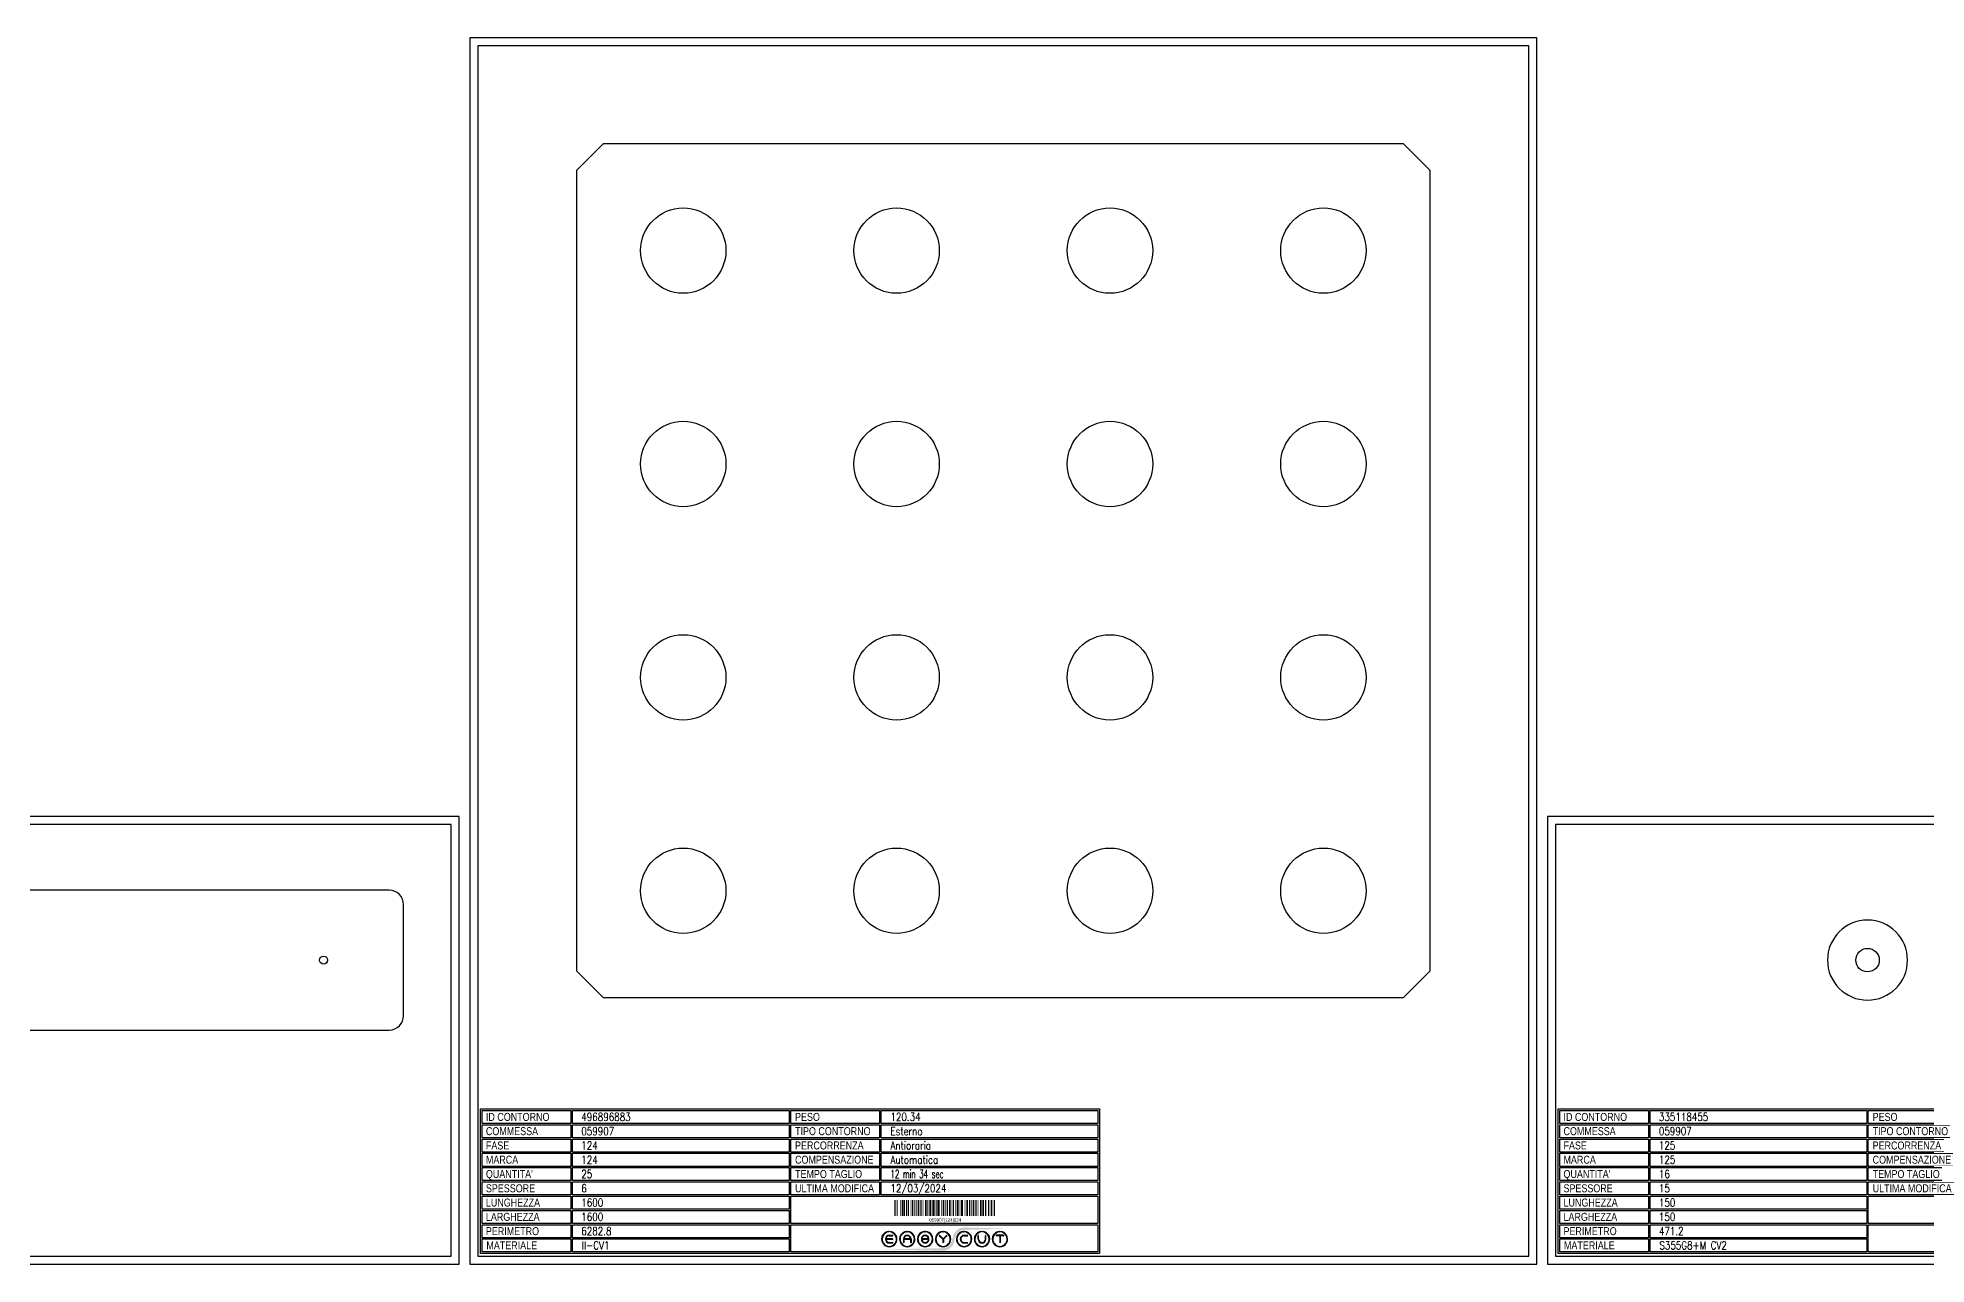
# Model space of a CAD drawing. Header units: millimetres. Extents: x 28039 to 145264, y 9873 to 40131.
# Drawn here: x 32909 to 36449, y 20373 to 22672 of the extents above; entities that cross this region are included whole.
import ezdxf
from ezdxf.enums import TextEntityAlignment as Align

# ---------------------------------------------------------------- set-up
doc = ezdxf.new("R2010")
doc.units = ezdxf.units.MM
doc.styles.add('EasyCutStyle', font='romans.shx', dxfattribs={"width": 0.8})
doc.styles.add('EasyCutStyle1', font='arial.ttf', dxfattribs={"width": 0.8})

# ---------------------------------------------------------------- blocks, each defined once
blk = doc.blocks.new('*U18')
at = {"color": 5}
blk.add_lwpolyline([(0, 0), (2000, 0), (2000, 839), (0, 839)], close=True, dxfattribs=at)
at = {"color": 7}
blk.add_lwpolyline([(15, 15), (1985, 15), (1985, 824), (15, 824)], close=True, dxfattribs=at)
at = {"color": 253}
blk.add_lwpolyline([(20, 291), (1180, 291), (1180, 20), (20, 20)], close=True, dxfattribs=at)
at = {"color": 2}
for points in [[(23, 288.1), (189.3, 288.1), (189.3, 263.7), (23, 263.7)], [(23, 288.1), (189.3, 288.1), (189.3, 263.7), (23, 263.7)], [(601.5, 288.1), (767.9, 288.1), (767.9, 263.7), (601.5, 263.7)], [(23, 261.4), (189.3, 261.4), (189.3, 237), (23, 237)], [(601.5, 261.4), (767.9, 261.4), (767.9, 237), (601.5, 237)], [(23, 234.6), (189.3, 234.6), (189.3, 210.2), (23, 210.2)], [(601.5, 234.6), (767.9, 234.6), (767.9, 210.2), (601.5, 210.2)], [(23, 207.9), (189.3, 207.9), (189.3, 183.4), (23, 183.4)], [(23, 181.1), (189.3, 181.1), (189.3, 156.7), (23, 156.7)], [(601.5, 207.9), (767.9, 207.9), (767.9, 183.4), (601.5, 183.4)], [(601.5, 181.1), (767.9, 181.1), (767.9, 156.7), (601.5, 156.7)], [(23, 154.3), (189.3, 154.3), (189.3, 129.9), (23, 129.9)], [(601.5, 154.3), (767.9, 154.3), (767.9, 129.9), (601.5, 129.9)], [(23, 127.6), (189.3, 127.6), (189.3, 103.1), (23, 103.1)], [(23, 100.8), (189.3, 100.8), (189.3, 76.4), (23, 76.4)], [(23, 74), (189.3, 74), (189.3, 49.6), (23, 49.6)], [(23, 47.3), (189.3, 47.3), (189.3, 22.9), (23, 22.9)]]:
    blk.add_lwpolyline(points, close=True, dxfattribs=at)
at = {"color": 1}
for points in [[(192.7, 288.1), (598.5, 288.1), (598.5, 263.7), (192.7, 263.7)], [(771.3, 288.1), (1177.2, 288.1), (1177.2, 263.7), (771.3, 263.7)], [(192.7, 261.4), (598.5, 261.4), (598.5, 237), (192.7, 237)], [(771.3, 261.4), (1177.2, 261.4), (1177.2, 237), (771.3, 237)], [(192.7, 234.6), (598.5, 234.6), (598.5, 210.2), (192.7, 210.2)], [(771.3, 234.6), (1177.2, 234.6), (1177.2, 210.2), (771.3, 210.2)], [(192.7, 207.9), (598.5, 207.9), (598.5, 183.4), (192.7, 183.4)], [(192.7, 181.1), (598.5, 181.1), (598.5, 156.7), (192.7, 156.7)], [(771.3, 207.9), (1177.2, 207.9), (1177.2, 183.4), (771.3, 183.4)], [(771.3, 181.1), (1177.2, 181.1), (1177.2, 156.7), (771.3, 156.7)], [(192.7, 154.3), (598.5, 154.3), (598.5, 129.9), (192.7, 129.9)], [(771.3, 154.3), (1177.2, 154.3), (1177.2, 129.9), (771.3, 129.9)], [(192.7, 127.6), (598.5, 127.6), (598.5, 103.1), (192.7, 103.1)], [(601.5, 127.6), (1177.2, 127.6), (1177.2, 76.4), (601.5, 76.4)], [(192.7, 100.8), (598.5, 100.8), (598.5, 76.4), (192.7, 76.4)], [(192.7, 74), (598.5, 74), (598.5, 49.6), (192.7, 49.6)], [(601.5, 74), (1177.2, 74), (1177.2, 22.9), (601.5, 22.9)], [(192.7, 47.3), (598.5, 47.3), (598.5, 22.9), (192.7, 22.9)]]:
    blk.add_lwpolyline(points, close=True, dxfattribs=at)
at = {"color": 161, "style": 'EasyCutStyle1', "width": 0.8}
for s, p in [('ID CONTORNO', (30.1, 268.6)), ('PESO', (609.6, 268.6)), ('COMMESSA', (30.1, 241.9)), ('TIPO CONTORNO', (609.6, 241.9)), ('FASE', (30.1, 215.1)), ('PERCORRENZA', (609.6, 215.1)), ('MARCA', (30.1, 188.4)), ('COMPENSAZIONE', (609.6, 188.4)), ("QUANTITA'", (30.1, 161.6)), ('SPESSORE', (30.1, 134.8)), ('TEMPO TAGLIO', (609.6, 161.6)), ('ULTIMA MODIFICA', (609.6, 134.8)), ('LUNGHEZZA', (30.1, 108.1)), ('LARGHEZZA', (30.1, 81.3)), ('PERIMETRO', (30.1, 54.5)), ('MATERIALE', (31, 27.8))]:
    blk.add_text(s, height=15, dxfattribs=at).set_placement(p)
at = {"style": 'EasyCutStyle'}
for tag, p, width in [('IDSHAPE', (208.9, 268.6), 0.8), ('WEIGTHSHAPE', (788.4, 268.6), 0.8), ('ORDERSHAPE', (208.9, 241.9), 0.8), ('TYPESHAPE', (788.4, 241.9), 0.8), ('PHASESHAPE', (208.9, 215.1), 0.8), ('JOUSHAPE', (788.4, 215.1), 0.8), ('MKSHAPE', (208.9, 188.4), 0.8), ('COMPSHAPE', (788.4, 188.4), 0.8), ('TKSHAPE', (208.9, 134.8), 0.8), ('QTASHAPE', (208.9, 161.6), 0.8), ('TIMECUTSHAPE', (788.4, 161.6), 0.65), ('LASTMODIFYSHAPE', (788.4, 134.8), 0.8), ('LENGTHSHAPE', (208.9, 108.1), 0.8), ('HEIGHTSHAPE', (208.9, 81.3), 0.8), ('PERIMETERSHAPE', (208.9, 54.5), 0.8), ('MATSHAPE', (209.8, 27.8), 0.8)]:
    blk.add_attdef(tag, p, '', height=15, dxfattribs=dict(at, width=width))
blk = doc.blocks.new('*U57')
at = {"color": 5}
blk.add_lwpolyline([(0, 0), (2000, 0), (2000, 2299), (0, 2299)], close=True, dxfattribs=at)
at = {"color": 7}
blk.add_lwpolyline([(15, 15), (1985, 15), (1985, 2284), (15, 2284)], close=True, dxfattribs=at)
at = {"color": 253}
blk.add_lwpolyline([(20, 291), (1180, 291), (1180, 20), (20, 20)], close=True, dxfattribs=at)
at = {"color": 2}
for points in [[(23, 288.1), (189.3, 288.1), (189.3, 263.7), (23, 263.7)], [(23, 288.1), (189.3, 288.1), (189.3, 263.7), (23, 263.7)], [(601.5, 288.1), (767.9, 288.1), (767.9, 263.7), (601.5, 263.7)], [(23, 261.4), (189.3, 261.4), (189.3, 237), (23, 237)], [(601.5, 261.4), (767.9, 261.4), (767.9, 237), (601.5, 237)], [(23, 234.6), (189.3, 234.6), (189.3, 210.2), (23, 210.2)], [(601.5, 234.6), (767.9, 234.6), (767.9, 210.2), (601.5, 210.2)], [(23, 207.9), (189.3, 207.9), (189.3, 183.4), (23, 183.4)], [(23, 181.1), (189.3, 181.1), (189.3, 156.7), (23, 156.7)], [(601.5, 207.9), (767.9, 207.9), (767.9, 183.4), (601.5, 183.4)], [(601.5, 181.1), (767.9, 181.1), (767.9, 156.7), (601.5, 156.7)], [(23, 154.3), (189.3, 154.3), (189.3, 129.9), (23, 129.9)], [(601.5, 154.3), (767.9, 154.3), (767.9, 129.9), (601.5, 129.9)], [(23, 127.6), (189.3, 127.6), (189.3, 103.1), (23, 103.1)], [(23, 100.8), (189.3, 100.8), (189.3, 76.4), (23, 76.4)], [(23, 74), (189.3, 74), (189.3, 49.6), (23, 49.6)], [(23, 47.3), (189.3, 47.3), (189.3, 22.9), (23, 22.9)]]:
    blk.add_lwpolyline(points, close=True, dxfattribs=at)
at = {"color": 1}
for points in [[(192.7, 288.1), (598.5, 288.1), (598.5, 263.7), (192.7, 263.7)], [(771.3, 288.1), (1177.2, 288.1), (1177.2, 263.7), (771.3, 263.7)], [(192.7, 261.4), (598.5, 261.4), (598.5, 237), (192.7, 237)], [(771.3, 261.4), (1177.2, 261.4), (1177.2, 237), (771.3, 237)], [(192.7, 234.6), (598.5, 234.6), (598.5, 210.2), (192.7, 210.2)], [(771.3, 234.6), (1177.2, 234.6), (1177.2, 210.2), (771.3, 210.2)], [(192.7, 207.9), (598.5, 207.9), (598.5, 183.4), (192.7, 183.4)], [(192.7, 181.1), (598.5, 181.1), (598.5, 156.7), (192.7, 156.7)], [(771.3, 207.9), (1177.2, 207.9), (1177.2, 183.4), (771.3, 183.4)], [(771.3, 181.1), (1177.2, 181.1), (1177.2, 156.7), (771.3, 156.7)], [(192.7, 154.3), (598.5, 154.3), (598.5, 129.9), (192.7, 129.9)], [(771.3, 154.3), (1177.2, 154.3), (1177.2, 129.9), (771.3, 129.9)], [(192.7, 127.6), (598.5, 127.6), (598.5, 103.1), (192.7, 103.1)], [(601.5, 127.6), (1177.2, 127.6), (1177.2, 76.4), (601.5, 76.4)], [(192.7, 100.8), (598.5, 100.8), (598.5, 76.4), (192.7, 76.4)], [(192.7, 74), (598.5, 74), (598.5, 49.6), (192.7, 49.6)], [(601.5, 74), (1177.2, 74), (1177.2, 22.9), (601.5, 22.9)], [(192.7, 47.3), (598.5, 47.3), (598.5, 22.9), (192.7, 22.9)]]:
    blk.add_lwpolyline(points, close=True, dxfattribs=at)
at = {"color": 161, "style": 'EasyCutStyle1', "width": 0.8}
for s, p in [('ID CONTORNO', (30.1, 268.6)), ('PESO', (609.6, 268.6)), ('COMMESSA', (30.1, 241.9)), ('TIPO CONTORNO', (609.6, 241.9)), ('FASE', (30.1, 215.1)), ('PERCORRENZA', (609.6, 215.1)), ('MARCA', (30.1, 188.4)), ('COMPENSAZIONE', (609.6, 188.4)), ("QUANTITA'", (30.1, 161.6)), ('SPESSORE', (30.1, 134.8)), ('TEMPO TAGLIO', (609.6, 161.6)), ('ULTIMA MODIFICA', (609.6, 134.8)), ('LUNGHEZZA', (30.1, 108.1)), ('LARGHEZZA', (30.1, 81.3)), ('PERIMETRO', (30.1, 54.5)), ('MATERIALE', (31, 27.8))]:
    blk.add_text(s, height=15, dxfattribs=at).set_placement(p)
at = {"style": 'EasyCutStyle'}
for tag, p, width in [('IDSHAPE', (208.9, 268.6), 0.8), ('WEIGTHSHAPE', (788.4, 268.6), 0.8), ('ORDERSHAPE', (208.9, 241.9), 0.8), ('TYPESHAPE', (788.4, 241.9), 0.8), ('PHASESHAPE', (208.9, 215.1), 0.8), ('JOUSHAPE', (788.4, 215.1), 0.8), ('MKSHAPE', (208.9, 188.4), 0.8), ('COMPSHAPE', (788.4, 188.4), 0.8), ('TKSHAPE', (208.9, 134.8), 0.8), ('QTASHAPE', (208.9, 161.6), 0.8), ('TIMECUTSHAPE', (788.4, 161.6), 0.65), ('LASTMODIFYSHAPE', (788.4, 134.8), 0.8), ('LENGTHSHAPE', (208.9, 108.1), 0.8), ('HEIGHTSHAPE', (208.9, 81.3), 0.8), ('PERIMETERSHAPE', (208.9, 54.5), 0.8), ('MATSHAPE', (209.8, 27.8), 0.8)]:
    blk.add_attdef(tag, p, '', height=15, dxfattribs=dict(at, width=width))
blk = doc.blocks.new('Logo')
h = blk.add_hatch(color=256)
h.set_gradient(color1=(255, 0, 0), color2=(255, 255, 0), tint=1)
h.paths.add_polyline_path([(20.5, 4.4, -0.339454), (37.1, 17.2), (118.6, 19.6), (37.1, 22, 0.339454), (15.8, 5.7), (13.2, -4.2, -0.339454), (-3.4, -16.9), (-118.2, -19.3), (-3.4, -21.7, 0.339454), (17.8, -5.4)])
for color, points in [(140, [(-115.9, -5.7, -1), (-116.7, -6.1, -0.520567), (-104.9, 14.3, -1), (-104.9, 13.5, 0.520567)]), (256, [(-97.3, 0.4), (-110, 0.4, -0.394366), (-103.7, 6.3), (-97.3, 6.3, 1), (-97.3, 7.2), (-103.7, 7.2, 1), (-103.7, -7.2), (-97.3, -7.2, 1), (-97.3, -6.3), (-103.7, -6.3, -0.394366), (-110, -0.4), (-97.3, -0.4, 1)]), (140, [(-91.4, -5.7, 1), (-90.6, -6.1, 0.520567), (-102.4, 14.3, 0.916853), (-102.6, 13.5, 0.043377), (-102.5, 13.5, -0.520567)]), (140, [(-82.3, -5.7, -1), (-83.1, -6.1, -0.520567), (-71.3, 14.3, -1), (-71.3, 13.5, 0.520567)]), (140, [(-57.8, -5.7, 1), (-57, -6.1, 0.520567), (-68.8, 14.3, 1), (-68.9, 13.5, -0.520567)]), (140, [(-48.7, -5.7, -1), (-49.5, -6.1, -0.520567), (-37.7, 14.3, -1), (-37.7, 13.5, 0.520567)]), (256, [(-31.2, -0.4, -0.486114), (-30.3, -1.5, -0.776377), (-42.6, -1.6, 1), (-43.4, -1.9, 0.776377), (-29.5, -1.7, 0.486114), (-31.2, 0.4), (-41.8, 0.4, -0.486114), (-42.6, 1.5, -0.776377), (-30.4, 1.6, 1), (-29.5, 1.9, 0.776377), (-43.5, 1.7, 0.486114), (-41.8, -0.4)]), (140, [(-24.2, -5.7, 1), (-23.4, -6.1, 0.520567), (-35.2, 14.3, 1), (-35.3, 13.5, -0.520567)]), (140, [(-15.1, -5.7, -1), (-15.9, -6.1, -0.520567), (-4.1, 14.3, -1), (-4.1, 13.5, 0.520567)]), (256, [(-9.3, 7.1, 1), (-10, 6.5), (-3.3, -0.2), (-3.3, -6.3, 1), (-2.4, -6.3), (-2.4, -0.2), (4.2, 6.5, 1), (3.6, 7.1), (-2.9, 0.6)]), (140, [(9.4, -5.7, 1), (10.2, -6.1, 0.520567), (-1.6, 14.3, 1), (-1.7, 13.5, -0.520567)]), (140, [(24.2, -5.7, -1), (23.4, -6.1, -0.520567), (35.2, 14.3, -1), (35.3, 13.5, 0.520567)]), (256, [(36.5, -7.2), (42.8, -7.2, 1), (42.8, -6.3), (36.5, -6.3, -1), (36.5, 6.3), (42.8, 6.3, 1), (42.8, 7.2), (36.5, 7.2, 1)]), (140, [(48.7, -5.7, 1), (49.5, -6.1, 0.520567), (37.7, 14.3, 1), (37.7, 13.5, -0.520567)]), (140, [(57.8, -5.7, -1), (57, -6.1, -0.520567), (68.8, 14.3, -1), (68.9, 13.5, 0.520567)]), (256, [(63.7, 0), (63.7, 6.3, 1), (62.9, 6.3), (62.9, 0, 1), (77.3, 0), (77.3, 6.3, 1), (76.4, 6.3), (76.4, 0, -1)]), (140, [(82.3, -5.7, 1), (83.1, -6.1, 0.520567), (71.3, 14.3, 1), (71.3, 13.5, -0.520567)]), (140, [(91.4, -5.7, -1), (90.6, -6.1, -0.520567), (102.4, 14.3, -1), (102.5, 13.5, 0.520567)]), (256, [(96.9, 7.2, 1), (96.9, 6.3), (103.2, 6.3), (103.2, -6.3, 1), (104.1, -6.3), (104.1, 6.3), (110.4, 6.3, 1), (110.4, 7.2)]), (140, [(115.9, -5.7, 1), (116.7, -6.1, 0.520567), (104.9, 14.3, 1), (104.9, 13.5, -0.520567)]), (140, [(-91.9, -8.3, 1), (-92.6, -7.8, -0.520567), (-114.8, -7.8, 1), (-115.5, -8.3, 0.520567)]), (140, [(-58.3, -8.3, 1), (-59, -7.8, -0.520567), (-81.2, -7.8, 1), (-81.9, -8.3, 0.520567)]), (140, [(-24.7, -8.3, 1), (-25.4, -7.8, -0.520567), (-47.6, -7.8, 1), (-48.3, -8.3, 0.520567)]), (140, [(8.9, -8.3, 1), (8.2, -7.8, -0.520567), (-14, -7.8, 1), (-14.7, -8.3, 0.520567)]), (140, [(48.3, -8.3, 1), (47.6, -7.8, -0.520567), (25.4, -7.8, 1), (24.7, -8.3, 0.520567)]), (140, [(81.9, -8.3, 1), (81.2, -7.8, -0.520567), (59, -7.8, 1), (58.3, -8.3, 0.520567)]), (140, [(115.5, -8.3, 1), (114.8, -7.8, -0.520567), (92.6, -7.8, 1), (91.9, -8.3, 0.520567)])]:
    blk.add_hatch(color=color).paths.add_polyline_path(points)
h = blk.add_hatch(color=256)
h.paths.add_polyline_path([(-63.7, -0.4), (-63.7, -6.3, 1), (-62.9, -6.3), (-62.9, 0, 1), (-77.3, 0), (-77.3, -6.3, 1), (-76.4, -6.3), (-76.4, -0.4)])
h.paths.add_polyline_path([(-76.4, 0.4, -0.933992), (-63.8, 0.4)], flags=16)
for p, q in [((-97.3, 0.4), (-110, 0.4)), ((-103.7, 7.2), (-97.3, 7.2)), ((-103.7, 6.3), (-97.3, 6.3)), ((-77.3, 0), (-77.3, -6.3)), ((-63.8, 0.4), (-76.4, 0.4)), ((-62.9, 0), (-62.9, -6.3)), ((-31.2, 0.4), (-41.8, 0.4)), ((-3.3, -0.2), (-10, 6.5)), ((-2.9, 0.6), (-9.3, 7.1)), ((-2.9, 0.6), (3.6, 7.1)), ((-2.4, -0.2), (4.2, 6.5)), ((36.5, 7.2), (42.8, 7.2)), ((36.5, 6.3), (42.8, 6.3)), ((62.9, 0), (62.9, 6.3)), ((63.7, 0), (63.7, 6.3)), ((76.4, 0), (76.4, 6.3)), ((77.3, 0), (77.3, 6.3)), ((110.4, 7.2), (96.9, 7.2)), ((103.2, 6.3), (96.9, 6.3)), ((103.2, 6.3), (103.2, -6.3)), ((104.1, 6.3), (104.1, -6.3)), ((110.4, 6.3), (104.1, 6.3)), ((-97.3, -0.4), (-110, -0.4)), ((-103.7, -6.3), (-97.3, -6.3)), ((-103.7, -7.2), (-97.3, -7.2)), ((-76.4, -0.4), (-76.4, -6.3)), ((-63.7, -0.4), (-76.4, -0.4)), ((-63.7, -0.4), (-63.7, -6.3)), ((-31.2, -0.4), (-41.8, -0.4)), ((-3.3, -0.2), (-3.3, -6.3)), ((-2.4, -0.2), (-2.4, -6.3)), ((36.5, -6.3), (42.8, -6.3)), ((36.5, -7.2), (42.8, -7.2))]:
    blk.add_line(p, q)
at = {"color": 140}
for centre, radius, start, end in [((-103.7, 0), 14.4, 95, 205), ((-103.7, 0), 13.5, 95, 205), ((-104.9, 13.9), 0.432, 275, 95), ((-102.5, 13.9), 0.432, 85, 265), ((-103.7, 0), 13.5, 335, 85), ((-103.7, 0), 14.4, 335, 85), ((-70.1, 0), 14.4, 95, 205), ((-70.1, 0), 13.5, 95, 205), ((-71.3, 13.9), 0.432, 275, 95), ((-68.9, 13.9), 0.432, 85, 265), ((-70.1, 0), 13.5, 335, 85), ((-70.1, 0), 14.4, 335, 85), ((-36.5, 0), 14.4, 95, 205), ((-36.5, 0), 13.5, 95, 205), ((-37.7, 13.9), 0.432, 275, 95), ((-35.3, 13.9), 0.432, 85, 265), ((-36.5, 0), 13.5, 335, 85), ((-36.5, 0), 14.4, 335, 85), ((-2.9, 0), 14.4, 95, 205), ((-2.9, 0), 13.5, 95, 205), ((-4.1, 13.9), 0.432, 275, 95), ((-1.7, 13.9), 0.432, 85, 265), ((-2.9, 0), 13.5, 335, 85), ((-2.9, 0), 14.4, 335, 85), ((36.5, 0), 14.4, 95, 205), ((36.5, 0), 13.5, 95, 205), ((35.3, 13.9), 0.432, 275, 95), ((37.7, 13.9), 0.432, 85, 265), ((36.5, 0), 14.4, 335, 85), ((36.5, 0), 13.5, 335, 85), ((70.1, 0), 14.4, 95, 205), ((70.1, 0), 13.5, 95, 205), ((68.9, 13.9), 0.432, 275, 95), ((71.3, 13.9), 0.432, 85, 265), ((70.1, 0), 14.4, 335, 85), ((70.1, 0), 13.5, 335, 85), ((103.7, 0), 14.4, 95, 205), ((103.7, 0), 13.5, 95, 205), ((102.5, 13.9), 0.432, 275, 95), ((104.9, 13.9), 0.432, 85, 265), ((103.7, 0), 14.4, 335, 85), ((103.7, 0), 13.5, 335, 85), ((-116.3, -5.9), 0.432, 205, 25), ((-115.1, -8), 0.432, 35, 215), ((-103.7, 0), 14.4, 215, 325), ((-103.7, 0), 13.5, 215, 325), ((-92.2, -8), 0.432, 325, 145), ((-91, -5.9), 0.432, 155, 335), ((-82.7, -5.9), 0.432, 205, 25), ((-81.5, -8), 0.432, 35, 215), ((-70.1, 0), 14.4, 215, 325), ((-70.1, 0), 13.5, 215, 325), ((-58.6, -8), 0.432, 325, 145), ((-57.4, -5.9), 0.432, 155, 335), ((-49.1, -5.9), 0.432, 205, 25), ((-47.9, -8), 0.432, 35, 215), ((-36.5, 0), 14.4, 215, 325), ((-36.5, 0), 13.5, 215, 325), ((-25, -8), 0.432, 325, 145), ((-23.8, -5.9), 0.432, 155, 335), ((-15.5, -5.9), 0.432, 205, 25), ((-14.3, -8), 0.432, 35, 215), ((-2.9, 0), 14.4, 215, 325), ((-2.9, 0), 13.5, 215, 325), ((8.6, -8), 0.432, 325, 145), ((9.8, -5.9), 0.432, 155, 335), ((23.8, -5.9), 0.432, 205, 25), ((25, -8), 0.432, 35, 215), ((36.5, 0), 14.4, 215, 325), ((36.5, 0), 13.5, 215, 325), ((47.9, -8), 0.432, 325, 145), ((49.1, -5.9), 0.432, 155, 335), ((57.4, -5.9), 0.432, 205, 25), ((58.6, -8), 0.432, 35, 215), ((70.1, 0), 14.4, 215, 325), ((70.1, 0), 13.5, 215, 325), ((81.5, -8), 0.432, 325, 145), ((82.7, -5.9), 0.432, 155, 335), ((91, -5.9), 0.432, 205, 25), ((92.2, -8), 0.432, 35, 215), ((103.7, 0), 14.4, 215, 325), ((103.7, 0), 13.5, 215, 325), ((115.1, -8), 0.432, 325, 145), ((116.3, -5.9), 0.432, 155, 335)]:
    blk.add_arc(centre, radius, start, end, dxfattribs=at)
for centre, radius, start, end in [((-103.7, 0), 7.2, 90, 270), ((-103.7, 0), 6.34, 90, 176.0904), ((-97.3, 6.8), 0.432, 270, 90), ((-97.3, 0), 0.432, 270, 90), ((-70.1, 0), 7.2, 0, 180), ((-70.1, 0), 6.34, 3.9096, 176.0904), ((-36.5, 0), 7.2, 15, 166.2998), ((-41.8, 1.3), 1.73, 166.2998, 270), ((-41.8, 1.3), 0.864, 166.2998, 270), ((-36.5, 0), 6.34, 15, 166.2998), ((-31.2, -1.3), 1.73, 346.2998, 90), ((-29.9, 1.8), 0.432, 195, 15), ((-9.6, 6.8), 0.432, 45, 225), ((3.9, 6.8), 0.432, 315, 135), ((36.5, 0), 7.2, 90, 270), ((36.5, 0), 6.34, 90, 270), ((42.8, 6.8), 0.432, 270, 90), ((63.3, 6.3), 0.432, 0, 180), ((70.1, 0), 7.2, 180, 0), ((70.1, 0), 6.34, 180, 0), ((76.8, 6.3), 0.432, 0, 180), ((96.9, 6.8), 0.432, 90, 270), ((110.4, 6.8), 0.432, 270, 90), ((-103.7, 0), 6.34, 183.9096, 270), ((-97.3, -6.8), 0.432, 270, 90), ((-76.8, -6.3), 0.432, 180, 0), ((-63.3, -6.3), 0.432, 180, 0), ((-43, -1.8), 0.432, 15, 195), ((-36.5, 0), 7.2, 195, 346.2998), ((-36.5, 0), 6.34, 195, 346.2998), ((-31.2, -1.3), 0.864, 346.2998, 90), ((-2.9, -6.3), 0.432, 180, 0), ((42.8, -6.8), 0.432, 270, 90), ((103.7, -6.3), 0.432, 180, 0)]:
    blk.add_arc(centre, radius, start, end)
blk = doc.blocks.new('BARCODE128_496896883', base_point=(34608.8, 20453.4))
at = {"linetype": 'Continuous'}
for points, const_width in [([(34609.8, 20453.4), (34609.8, 20483.4)], 2), ([(34612.3, 20453.4), (34612.3, 20483.4)], 1), ([(34615.3, 20453.4), (34615.3, 20483.4)], 1), ([(34620.3, 20453.4), (34620.3, 20483.4)], 1), ([(34624.3, 20453.4), (34624.3, 20483.4)], 3), ([(34627.8, 20453.4), (34627.8, 20483.4)], 2), ([(34631.8, 20453.4), (34631.8, 20483.4)], 2), ([(34635.3, 20453.4), (34635.3, 20483.4)], 3), ([(34639.3, 20453.4), (34639.3, 20483.4)], 1), ([(34643.3, 20453.4), (34643.3, 20483.4)], 3), ([(34647.3, 20453.4), (34647.3, 20483.4)], 1), ([(34649.8, 20453.4), (34649.8, 20483.4)], 2), ([(34654.3, 20453.4), (34654.3, 20483.4)], 3), ([(34658.3, 20453.4), (34658.3, 20483.4)], 1), ([(34660.8, 20453.4), (34660.8, 20483.4)], 2), ([(34664.3, 20453.4), (34664.3, 20483.4)], 1), ([(34668.3, 20453.4), (34668.3, 20483.4)], 3), ([(34671.8, 20453.4), (34671.8, 20483.4)], 2), ([(34676.3, 20453.4), (34676.3, 20483.4)], 3), ([(34679.8, 20453.4), (34679.8, 20483.4)], 2), ([(34683.3, 20453.4), (34683.3, 20483.4)], 3), ([(34686.3, 20453.4), (34686.3, 20483.4)], 1), ([(34688.3, 20453.4), (34688.3, 20483.4)], 1), ([(34691.8, 20453.4), (34691.8, 20483.4)], 4), ([(34697.3, 20453.4), (34697.3, 20483.4)], 1), ([(34701.3, 20453.4), (34701.3, 20483.4)], 3), ([(34705.8, 20453.4), (34705.8, 20483.4)], 2), ([(34708.8, 20453.4), (34708.8, 20483.4)], 2), ([(34713.3, 20453.4), (34713.3, 20483.4)], 3), ([(34717.3, 20453.4), (34717.3, 20483.4)], 1), ([(34719.8, 20453.4), (34719.8, 20483.4)], 2), ([(34723.3, 20453.4), (34723.3, 20483.4)], 1), ([(34727.3, 20453.4), (34727.3, 20483.4)], 3), ([(34730.3, 20453.4), (34730.3, 20483.4)], 1), ([(34732.3, 20453.4), (34732.3, 20483.4)], 1), ([(34735.8, 20453.4), (34735.8, 20483.4)], 4), ([(34741.3, 20453.4), (34741.3, 20483.4)], 1), ([(34745.3, 20453.4), (34745.3, 20483.4)], 3), ([(34749.8, 20453.4), (34749.8, 20483.4)], 2), ([(34752.8, 20453.4), (34752.8, 20483.4)], 2), ([(34757.3, 20453.4), (34757.3, 20483.4)], 3), ([(34761.3, 20453.4), (34761.3, 20483.4)], 1), ([(34763.8, 20453.4), (34763.8, 20483.4)], 2), ([(34767.3, 20453.4), (34767.3, 20483.4)], 1), ([(34771.3, 20453.4), (34771.3, 20483.4)], 3), ([(34775.3, 20453.4), (34775.3, 20483.4)], 3), ([(34779.8, 20453.4), (34779.8, 20483.4)], 2), ([(34782.3, 20453.4), (34782.3, 20483.4)], 1), ([(34785.8, 20453.4), (34785.8, 20483.4)], 2), ([(34791.3, 20453.4), (34791.3, 20483.4)], 3), ([(34794.3, 20453.4), (34794.3, 20483.4)], 1), ([(34796.8, 20453.4), (34796.8, 20483.4)], 2)]:
    blk.add_lwpolyline(points, dxfattribs=dict(at, const_width=const_width))
blk.add_text('059907|124|124', height=6).set_placement((34704.3, 20442.9), align=Align.CENTER)
blk = doc.blocks.new('*U4')
at = {"color": 5}
blk.add_lwpolyline([(0, 0), (1200, 0), (1200, 839), (0, 839)], close=True, dxfattribs=at)
at = {"color": 7}
blk.add_lwpolyline([(15, 15), (1185, 15), (1185, 824), (15, 824)], close=True, dxfattribs=at)
at = {"color": 253}
blk.add_lwpolyline([(20, 291), (1180, 291), (1180, 20), (20, 20)], close=True, dxfattribs=at)
at = {"color": 2}
for points in [[(23, 288.1), (189.3, 288.1), (189.3, 263.7), (23, 263.7)], [(23, 288.1), (189.3, 288.1), (189.3, 263.7), (23, 263.7)], [(601.5, 288.1), (767.9, 288.1), (767.9, 263.7), (601.5, 263.7)], [(23, 261.4), (189.3, 261.4), (189.3, 237), (23, 237)], [(601.5, 261.4), (767.9, 261.4), (767.9, 237), (601.5, 237)], [(23, 234.6), (189.3, 234.6), (189.3, 210.2), (23, 210.2)], [(601.5, 234.6), (767.9, 234.6), (767.9, 210.2), (601.5, 210.2)], [(23, 207.9), (189.3, 207.9), (189.3, 183.4), (23, 183.4)], [(23, 181.1), (189.3, 181.1), (189.3, 156.7), (23, 156.7)], [(601.5, 207.9), (767.9, 207.9), (767.9, 183.4), (601.5, 183.4)], [(601.5, 181.1), (767.9, 181.1), (767.9, 156.7), (601.5, 156.7)], [(23, 154.3), (189.3, 154.3), (189.3, 129.9), (23, 129.9)], [(601.5, 154.3), (767.9, 154.3), (767.9, 129.9), (601.5, 129.9)], [(23, 127.6), (189.3, 127.6), (189.3, 103.1), (23, 103.1)], [(23, 100.8), (189.3, 100.8), (189.3, 76.4), (23, 76.4)], [(23, 74), (189.3, 74), (189.3, 49.6), (23, 49.6)], [(23, 47.3), (189.3, 47.3), (189.3, 22.9), (23, 22.9)]]:
    blk.add_lwpolyline(points, close=True, dxfattribs=at)
at = {"color": 1}
for points in [[(192.7, 288.1), (598.5, 288.1), (598.5, 263.7), (192.7, 263.7)], [(771.3, 288.1), (1177.2, 288.1), (1177.2, 263.7), (771.3, 263.7)], [(192.7, 261.4), (598.5, 261.4), (598.5, 237), (192.7, 237)], [(771.3, 261.4), (1177.2, 261.4), (1177.2, 237), (771.3, 237)], [(192.7, 234.6), (598.5, 234.6), (598.5, 210.2), (192.7, 210.2)], [(771.3, 234.6), (1177.2, 234.6), (1177.2, 210.2), (771.3, 210.2)], [(192.7, 207.9), (598.5, 207.9), (598.5, 183.4), (192.7, 183.4)], [(192.7, 181.1), (598.5, 181.1), (598.5, 156.7), (192.7, 156.7)], [(771.3, 207.9), (1177.2, 207.9), (1177.2, 183.4), (771.3, 183.4)], [(771.3, 181.1), (1177.2, 181.1), (1177.2, 156.7), (771.3, 156.7)], [(192.7, 154.3), (598.5, 154.3), (598.5, 129.9), (192.7, 129.9)], [(771.3, 154.3), (1177.2, 154.3), (1177.2, 129.9), (771.3, 129.9)], [(192.7, 127.6), (598.5, 127.6), (598.5, 103.1), (192.7, 103.1)], [(601.5, 127.6), (1177.2, 127.6), (1177.2, 76.4), (601.5, 76.4)], [(192.7, 100.8), (598.5, 100.8), (598.5, 76.4), (192.7, 76.4)], [(192.7, 74), (598.5, 74), (598.5, 49.6), (192.7, 49.6)], [(601.5, 74), (1177.2, 74), (1177.2, 22.9), (601.5, 22.9)], [(192.7, 47.3), (598.5, 47.3), (598.5, 22.9), (192.7, 22.9)]]:
    blk.add_lwpolyline(points, close=True, dxfattribs=at)
at = {"color": 161, "style": 'EasyCutStyle1', "width": 0.8}
for s, p in [('ID CONTORNO', (30.1, 268.6)), ('PESO', (609.6, 268.6)), ('COMMESSA', (30.1, 241.9)), ('TIPO CONTORNO', (609.6, 241.9)), ('FASE', (30.1, 215.1)), ('PERCORRENZA', (609.6, 215.1)), ('MARCA', (30.1, 188.4)), ('COMPENSAZIONE', (609.6, 188.4)), ("QUANTITA'", (30.1, 161.6)), ('SPESSORE', (30.1, 134.8)), ('TEMPO TAGLIO', (609.6, 161.6)), ('ULTIMA MODIFICA', (609.6, 134.8)), ('LUNGHEZZA', (30.1, 108.1)), ('LARGHEZZA', (30.1, 81.3)), ('PERIMETRO', (30.1, 54.5)), ('MATERIALE', (31, 27.8))]:
    blk.add_text(s, height=15, dxfattribs=at).set_placement(p)
at = {"style": 'EasyCutStyle'}
for tag, p, width in [('IDSHAPE', (208.9, 268.6), 0.8), ('WEIGTHSHAPE', (788.4, 268.6), 0.8), ('ORDERSHAPE', (208.9, 241.9), 0.8), ('TYPESHAPE', (788.4, 241.9), 0.8), ('PHASESHAPE', (208.9, 215.1), 0.8), ('JOUSHAPE', (788.4, 215.1), 0.8), ('MKSHAPE', (208.9, 188.4), 0.8), ('COMPSHAPE', (788.4, 188.4), 0.8), ('TKSHAPE', (208.9, 134.8), 0.8), ('QTASHAPE', (208.9, 161.6), 0.8), ('TIMECUTSHAPE', (788.4, 161.6), 0.65), ('LASTMODIFYSHAPE', (788.4, 134.8), 0.8), ('LENGTHSHAPE', (208.9, 108.1), 0.8), ('HEIGHTSHAPE', (208.9, 81.3), 0.8), ('PERIMETERSHAPE', (208.9, 54.5), 0.8), ('MATSHAPE', (209.8, 27.8), 0.8)]:
    blk.add_attdef(tag, p, '', height=15, dxfattribs=dict(at, width=width))

msp = doc.modelspace()

# ---------------------------------------------------------------- linework, layer by layer
at = {"color": 2}
msp.add_lwpolyline([(33918.8, 20923.4), (33968.8, 20873.4), (35468.8, 20873.4), (35518.8, 20923.4), (35518.8, 22423.4), (35468.8, 22473.4), (33968.8, 22473.4), (33918.8, 22423.4)], close=True, dxfattribs=at)
at = {"color": 2, "elevation": 0}
for points in [[(31803.1, 20839.4, 0.414214), (31830.1, 20812.4), (33567.6, 20812.4, 0.414214), (33594.6, 20839.4), (33594.6, 21047.4, 0.414214), (33567.6, 21074.4), (31830.1, 21074.4, 0.414214), (31803.1, 21047.4)], [(36263.8, 20943.4, 1), (36413.8, 20943.4, 1)]]:
    msp.add_lwpolyline(points, format="xyb", close=True, dxfattribs=at)
at = {"color": 4}
for centre, radius in [((34118.8, 22273.4), 80), ((34518.8, 22273.4), 80), ((34918.8, 22273.4), 80), ((35318.8, 22273.4), 80), ((34118.8, 21873.4), 80), ((34518.8, 21873.4), 80), ((34918.8, 21873.4), 80), ((35318.8, 21873.4), 80), ((34118.8, 21473.4), 80), ((34518.8, 21473.4), 80), ((34918.8, 21473.4), 80), ((35318.8, 21473.4), 80), ((34118.8, 21073.4), 80), ((34518.8, 21073.4), 80), ((34918.8, 21073.4), 80), ((35318.8, 21073.4), 80), ((36338.8, 20943.4, 0), 22), ((33444.6, 20943.4, 0), 7.5)]:
    msp.add_circle(centre, radius, dxfattribs=at)

# ---------------------------------------------------------------- block references
for name, p, values in [('*U57', (33718.8, 20373.4), {'IDSHAPE': '496896883', 'ORDERSHAPE': '059907', 'PHASESHAPE': '124', 'MKSHAPE': '124', 'TKSHAPE': '6', 'LENGTHSHAPE': '1600', 'HEIGHTSHAPE': '1600', 'MATSHAPE': 'II-CV1', 'LASTMODIFYSHAPE': '12/03/2024', 'PERIMETERSHAPE': '6282.8', 'WEIGTHSHAPE': '120.34', 'TYPESHAPE': 'Esterno', 'JOUSHAPE': 'Antioraria', 'COMPSHAPE': 'Automatica', 'TIMECUTSHAPE': '12 min 34 sec', 'QTASHAPE': '25'}), ('*U18', (31698.8, 20373.4), {'IDSHAPE': '601903796', 'ORDERSHAPE': '059907', 'PHASESHAPE': '122', 'MKSHAPE': '122', 'TKSHAPE': '15', 'LENGTHSHAPE': '1791.5', 'HEIGHTSHAPE': '262', 'MATSHAPE': 'II-CV2', 'LASTMODIFYSHAPE': '12/03/2024', 'PERIMETERSHAPE': '4060.6', 'WEIGTHSHAPE': '55.19', 'TYPESHAPE': 'Esterno', 'JOUSHAPE': 'Antioraria', 'COMPSHAPE': 'Automatica', 'TIMECUTSHAPE': '11 min 21 sec', 'QTASHAPE': '24'}), ('*U4', (35738.8, 20373.4), {'IDSHAPE': '335118455', 'ORDERSHAPE': '059907', 'PHASESHAPE': '125', 'MKSHAPE': '125', 'TKSHAPE': '15', 'LENGTHSHAPE': '150', 'HEIGHTSHAPE': '150', 'MATSHAPE': 'S355G8+M CV2', 'LASTMODIFYSHAPE': '12/03/2024', 'PERIMETERSHAPE': '471.2', 'WEIGTHSHAPE': '2.08', 'TYPESHAPE': 'Esterno', 'JOUSHAPE': 'Antioraria', 'COMPSHAPE': 'Automatica', 'TIMECUTSHAPE': '1 min 19 sec', 'QTASHAPE': '16'})]:
    msp.add_blockref(name, p).add_auto_attribs(values)
for name, p in [('BARCODE128_496896883', (34514.3, 20463.9)), ('Logo', (34608.8, 20420.4))]:
    msp.add_blockref(name, p)

doc.saveas('drawing.dxf')
